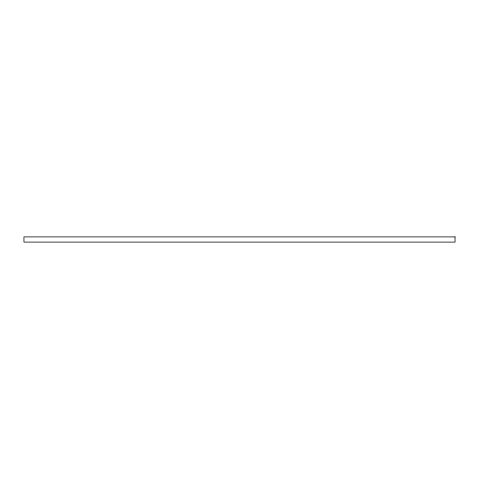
<?xml version="1.0" encoding="UTF-8"?>
<svg xmlns="http://www.w3.org/2000/svg" width="479" height="479" viewBox="0 0 479 479"><rect width="100%" height="100%" fill="white"/><g stroke="black" fill="none" stroke-linecap="round" stroke-linejoin="round"><path stroke-width="0.72" d="M455.05 236.901L23.95 236.901L23.95 242.099L455.05 242.099L455.05 236.901"/></g></svg>
